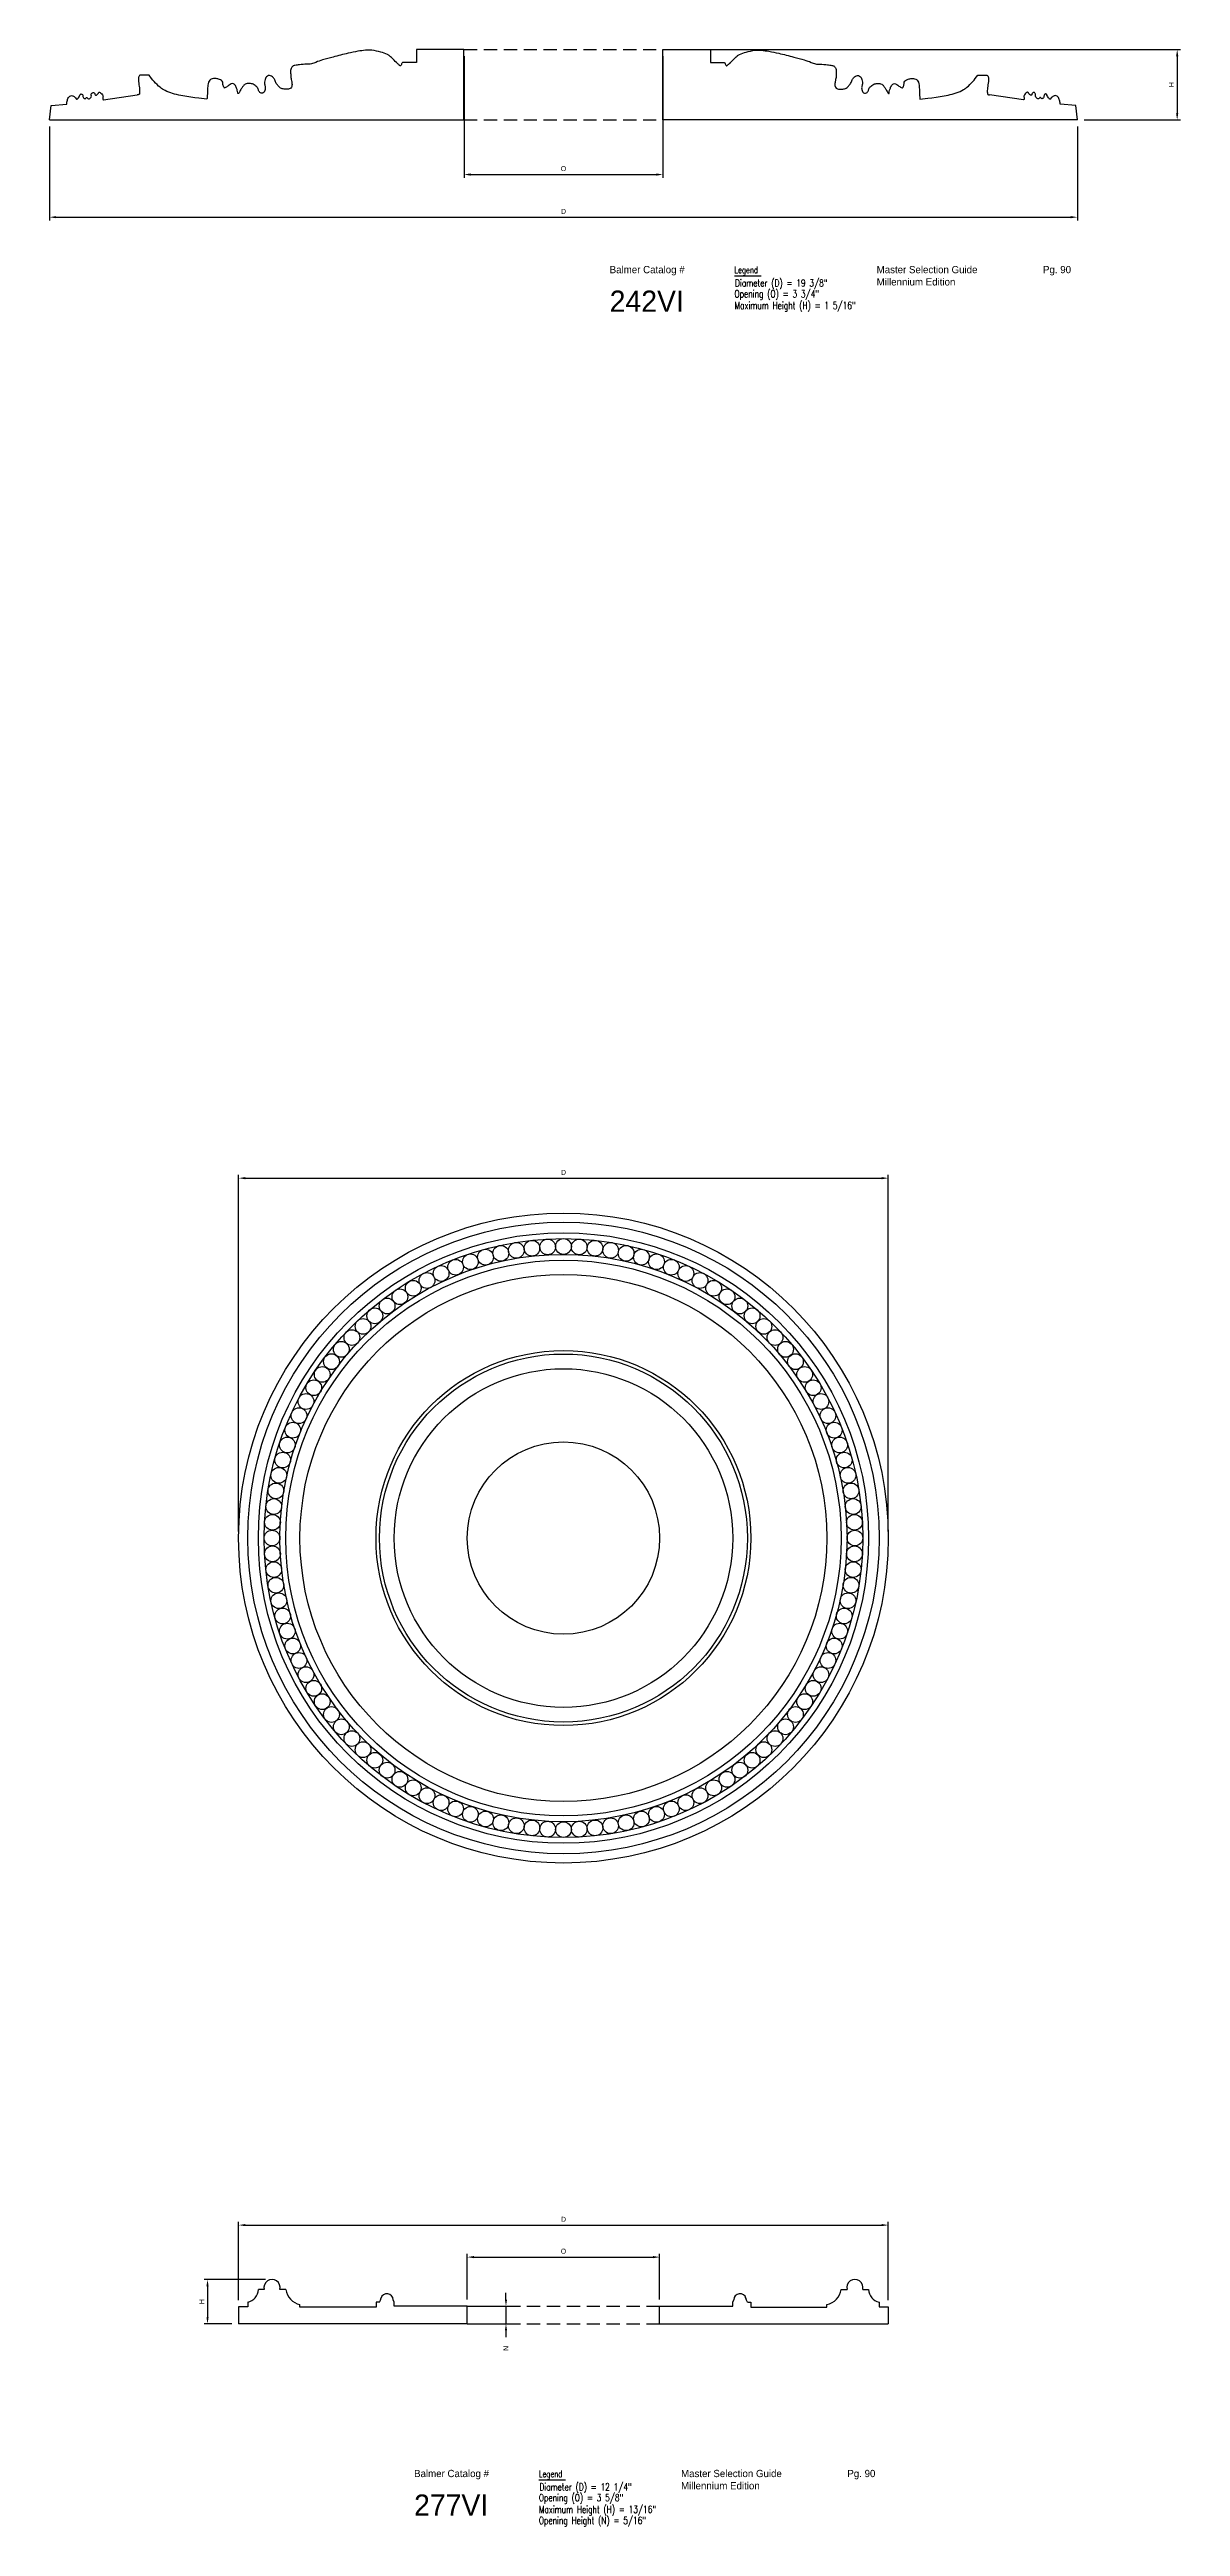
# Model space of a CAD drawing. Header units: millimetres. Extents: x 96 to 279, y 61 to 183.
# Drawn here: x 161.63 to 182.95, y 60.9 to 107.57 of the extents above; entities that cross this region are included whole.
import ezdxf

# ---------------------------------------------------------------- set-up
doc = ezdxf.new("R2010")
doc.units = ezdxf.units.MM
doc.linetypes.add('HIDDEN', pattern=[0.375, 0.25, -0.125])
doc.layers.add('DIMENSIONS', color=4, linetype='Continuous')
doc.styles.add('GENERLNARROW', font='ROMANS.shx', dxfattribs={"width": 0.75, "height": 0.068359})
doc.styles.add('ROMANS', font='TXT')
doc.styles.get("Standard").update_dxf_attribs({"font": 'arial.ttf'})
doc.dimstyles.new('BALMER1', dxfattribs={"dimscale": 0, "dimtxt": 0.09375, "dimasz": 0.125, "dimexe": 0.0625, "dimexo": 0.125, "dimgap": 0.0625, "dimtad": 1, "dimdec": 4, "dimlfac": -1, "dimzin": 3, "dimdsep": 46, "dimlunit": 4, "dimtxsty": 'Standard', "dimcen": 0.0625, "dimdle": 0.0625, "dimclrd": 256, "dimclre": 256, "dimclrt": 256, "dimadec": 0, "dimazin": 0, "dimtfac": 0.75, "dimtdec": 4, "dimtix": 1, "dimtmove": 2, "dimatfit": 3, "dimfxl": 1, "dimtolj": 1, "dimtzin": 3, "dimarcsym": 0})

# ---------------------------------------------------------------- blocks, each defined once
blk = doc.blocks.new('BALMERLEGEND')
at = {"layer": 'DIMENSIONS', "color": 7}
blk.add_line((2.375, 1.034), (2.876, 1.034), dxfattribs=at)
at = {"layer": 'DIMENSIONS', "color": 7, "style": 'ROMANS'}
for s, p in [('Balmer Catalog #', (0.023, 1.086)), ('Master Selection Guide', (5.055, 1.086)), ('Millennium Edition', (5.055, 0.855))]:
    blk.add_text(s, height=0.1367, dxfattribs=at).set_placement(p)
at = {"layer": 'DIMENSIONS', "color": 7, "style": 'GENERLNARROW', "width": 0.75}
blk.add_text('Legend', height=0.125, dxfattribs=at).set_placement((2.375, 1.085))
for tag, p in [('DIMENSION1', (2.386, 0.833)), ('DIMENSION2', (2.375, 0.63)), ('DIMENSION3', (2.375, 0.41)), ('EXTRA', (2.375, 0.202)), ('EXTRA', (2.375, -0.006))]:
    blk.add_attdef(tag, p, '', height=0.137, dxfattribs=at)
at = {"layer": 'DIMENSIONS', "color": 7, "style": 'ROMANS'}
for tag, p, height in [('PAGE#', (8.19, 1.086), 0.137), ('CATALOG#', (0.023, 0.359), 0.4)]:
    blk.add_attdef(tag, p, '', height=height, dxfattribs=at)
blk = doc.blocks.new('*D146')
at = {"layer": 'Defpoints', "color": 0, "transparency": 16777216}
for p in [(169.445, 107.569), (173.195, 107.569), (173.195, 105.214)]:
    blk.add_point(p, dxfattribs=at)
at = {"layer": 'DIMENSIONS', "lineweight": -2, "transparency": 16777216}
for p, q in [((169.445, 107.444), (169.445, 105.151)), ((173.195, 107.444), (173.195, 105.151)), ((169.57, 105.214), (173.07, 105.214))]:
    blk.add_line(p, q, dxfattribs=at)
at = {"layer": 'DIMENSIONS', "transparency": 16777216}
for points in [[(169.57, 105.235), (169.57, 105.193), (169.445, 105.214)], [(173.07, 105.235), (173.07, 105.193), (173.195, 105.214)]]:
    blk.add_solid(points, dxfattribs=at)
at = {"layer": 'DIMENSIONS', "transparency": 16777216, "insert": (171.32, 105.325), "char_height": 0.0938, "attachment_point": 5}
blk.add_mtext('\\A1;O', dxfattribs=at)
blk = doc.blocks.new('*D147')
at = {"layer": 'Defpoints', "color": 0, "transparency": 16777216}
for p in [(161.632, 106.243), (181.007, 106.243), (181.007, 104.41)]:
    blk.add_point(p, dxfattribs=at)
at = {"layer": 'DIMENSIONS', "lineweight": -2, "transparency": 16777216}
for p, q in [((161.632, 106.118), (161.632, 104.348)), ((181.007, 106.118), (181.007, 104.348)), ((161.757, 104.41), (180.882, 104.41))]:
    blk.add_line(p, q, dxfattribs=at)
at = {"layer": 'DIMENSIONS', "transparency": 16777216}
for points in [[(161.757, 104.431), (161.757, 104.39), (161.632, 104.41)], [(180.882, 104.431), (180.882, 104.39), (181.007, 104.41)]]:
    blk.add_solid(points, dxfattribs=at)
at = {"layer": 'DIMENSIONS', "transparency": 16777216, "insert": (171.32, 104.52), "char_height": 0.0938, "attachment_point": 5}
blk.add_mtext('\\A1;D', dxfattribs=at)
blk = doc.blocks.new('*D148')
at = {"layer": 'Defpoints', "color": 0, "transparency": 16777216}
for p in [(173.195, 107.569), (181.007, 106.243), (182.888, 106.243)]:
    blk.add_point(p, dxfattribs=at)
at = {"layer": 'DIMENSIONS', "lineweight": -2, "transparency": 16777216}
for p, q in [((173.32, 107.569), (182.95, 107.569)), ((182.888, 107.444), (182.888, 106.368)), ((181.132, 106.243), (182.95, 106.243))]:
    blk.add_line(p, q, dxfattribs=at)
at = {"layer": 'DIMENSIONS', "transparency": 16777216}
for points in [[(182.867, 107.444), (182.909, 107.444), (182.888, 107.569)], [(182.867, 106.368), (182.909, 106.368), (182.888, 106.243)]]:
    blk.add_solid(points, dxfattribs=at)
at = {"layer": 'DIMENSIONS', "transparency": 16777216, "insert": (182.778, 106.906), "char_height": 0.0938, "attachment_point": 5, "rotation": 90}
blk.add_mtext('\\A1;H', dxfattribs=at)
blk = doc.blocks.new('*D165')
at = {"layer": 'Defpoints', "color": 0, "transparency": 16777216}
for p in [(177.443, 86.304), (165.196, 79.523), (177.443, 79.523)]:
    blk.add_point(p, dxfattribs=at)
at = {"layer": 'DIMENSIONS', "lineweight": -2, "transparency": 16777216}
for p, q in [((165.196, 79.648), (165.196, 86.366)), ((177.443, 79.648), (177.443, 86.366)), ((165.321, 86.304), (177.318, 86.304))]:
    blk.add_line(p, q, dxfattribs=at)
at = {"layer": 'DIMENSIONS', "transparency": 16777216}
for points in [[(165.321, 86.325), (165.321, 86.283), (165.196, 86.304)], [(177.318, 86.325), (177.318, 86.283), (177.443, 86.304)]]:
    blk.add_solid(points, dxfattribs=at)
at = {"layer": 'DIMENSIONS', "transparency": 16777216, "insert": (171.32, 86.413), "char_height": 0.0938, "attachment_point": 5}
blk.add_mtext('\\A1;D', dxfattribs=at)
blk = doc.blocks.new('*D166')
at = {"layer": 'Defpoints', "color": 0, "transparency": 16777216}
for p in [(177.443, 66.578), (165.196, 65.039), (177.443, 65.039)]:
    blk.add_point(p, dxfattribs=at)
at = {"layer": 'DIMENSIONS', "lineweight": -2, "transparency": 16777216}
for p, q in [((165.196, 65.164), (165.196, 66.641)), ((165.321, 66.578), (177.318, 66.578)), ((177.443, 65.164), (177.443, 66.641))]:
    blk.add_line(p, q, dxfattribs=at)
at = {"layer": 'DIMENSIONS', "transparency": 16777216}
for points in [[(165.321, 66.599), (165.321, 66.558), (165.196, 66.578)], [(177.318, 66.599), (177.318, 66.558), (177.443, 66.578)]]:
    blk.add_solid(points, dxfattribs=at)
at = {"layer": 'DIMENSIONS', "transparency": 16777216, "insert": (171.32, 66.688), "char_height": 0.0938, "attachment_point": 5}
blk.add_mtext('\\A1;D', dxfattribs=at)
blk = doc.blocks.new('*D167')
at = {"layer": 'Defpoints', "color": 0, "transparency": 16777216}
for p in [(173.132, 65.975), (169.507, 65.05), (173.132, 65.05)]:
    blk.add_point(p, dxfattribs=at)
at = {"layer": 'DIMENSIONS', "lineweight": -2, "transparency": 16777216}
for p, q in [((169.507, 65.175), (169.507, 66.038)), ((169.632, 65.975), (173.007, 65.975)), ((173.132, 65.175), (173.132, 66.038))]:
    blk.add_line(p, q, dxfattribs=at)
at = {"layer": 'DIMENSIONS', "transparency": 16777216}
for points in [[(169.632, 65.996), (169.632, 65.954), (169.507, 65.975)], [(173.007, 65.996), (173.007, 65.954), (173.132, 65.975)]]:
    blk.add_solid(points, dxfattribs=at)
at = {"layer": 'DIMENSIONS', "transparency": 16777216, "insert": (171.32, 66.086), "char_height": 0.0938, "attachment_point": 5}
blk.add_mtext('\\A1;O', dxfattribs=at)
blk = doc.blocks.new('*D168')
at = {"layer": 'Defpoints', "color": 0, "transparency": 16777216}
for p in [(165.827, 65.552), (164.611, 64.718), (165.196, 64.718)]:
    blk.add_point(p, dxfattribs=at)
at = {"layer": 'DIMENSIONS', "lineweight": -2, "transparency": 16777216}
for p, q in [((165.702, 65.552), (164.548, 65.552)), ((164.611, 65.427), (164.611, 64.843)), ((165.071, 64.718), (164.548, 64.718))]:
    blk.add_line(p, q, dxfattribs=at)
at = {"layer": 'DIMENSIONS', "transparency": 16777216}
for points in [[(164.59, 65.427), (164.631, 65.427), (164.611, 65.552)], [(164.59, 64.843), (164.631, 64.843), (164.611, 64.718)]]:
    blk.add_solid(points, dxfattribs=at)
at = {"layer": 'DIMENSIONS', "transparency": 16777216, "insert": (164.501, 65.135), "char_height": 0.0938, "attachment_point": 5, "rotation": 90}
blk.add_mtext('\\A1;H', dxfattribs=at)
blk = doc.blocks.new('*D169')
at = {"layer": 'Defpoints', "color": 0, "transparency": 16777216}
for p in [(169.507, 65.05), (169.507, 64.718), (170.236, 64.718)]:
    blk.add_point(p, dxfattribs=at)
at = {"layer": 'DIMENSIONS', "lineweight": -2, "transparency": 16777216}
for p, q in [((169.632, 65.05), (170.298, 65.05)), ((170.236, 65.175), (170.236, 65.3)), ((170.236, 65.05), (170.236, 64.718)), ((169.632, 64.718), (170.298, 64.718)), ((170.236, 64.593), (170.236, 64.468))]:
    blk.add_line(p, q, dxfattribs=at)
at = {"layer": 'DIMENSIONS', "transparency": 16777216}
for points in [[(170.215, 65.175), (170.257, 65.175), (170.236, 65.05)], [(170.215, 64.593), (170.257, 64.593), (170.236, 64.718)]]:
    blk.add_solid(points, dxfattribs=at)
at = {"layer": 'DIMENSIONS', "transparency": 16777216, "insert": (170.236, 64.257), "char_height": 0.0938, "attachment_point": 5, "rotation": 90}
blk.add_mtext('\\A1;N', dxfattribs=at)

msp = doc.modelspace()

# ---------------------------------------------------------------- linework, layer by layer
for p, q in [((169.44471, 107.56907), (168.54887, 107.56907)), ((168.54887, 107.56907), (168.54887, 107.32607)), ((169.44471, 106.24274), (169.44471, 107.56907)), ((173.19471, 107.56907), (174.09055, 107.56907)), ((173.19471, 106.24274), (173.19471, 107.56907)), ((174.09055, 107.56907), (174.09055, 107.32607)), ((163.50784, 107.08605), (163.34169, 107.08605)), ((168.54887, 107.32607), (168.28623, 107.32607)), ((174.09055, 107.32607), (174.3532, 107.32607)), ((179.13159, 107.08605), (179.29774, 107.08605)), ((161.63221, 106.24274), (161.66167, 106.51523)), ((161.66167, 106.51523), (161.9574, 106.54214)), ((162.64798, 106.6209), (163.28733, 106.7136)), ((179.99145, 106.6209), (179.35209, 106.7136)), ((180.97776, 106.51523), (180.68203, 106.54214)), ((181.00721, 106.24274), (180.97776, 106.51523)), ((161.63221, 106.24274), (169.44471, 106.24274)), ((181.00721, 106.24274), (173.19471, 106.24274)), ((165.67821, 65.36413), (165.56853, 65.36413)), ((166.08475, 65.36413), (165.97508, 65.36413)), ((176.55467, 65.36413), (176.66434, 65.36413)), ((176.96122, 65.36413), (177.07089, 65.36413)), ((165.36942, 65.03931), (165.19612, 65.03931)), ((165.19612, 65.03931), (165.19612, 64.71802)), ((165.36942, 65.1242), (165.36942, 65.03931)), ((166.35318, 65.03193), (166.35318, 65.08176)), ((167.78661, 65.03193), (166.35318, 65.03193)), ((167.85272, 65.1279), (167.78661, 65.1279)), ((167.78661, 65.1279), (167.78661, 65.03193)), ((168.12953, 65.1279), (168.11077, 65.16984)), ((168.12953, 65.05038), (168.12953, 65.1279)), ((169.50721, 65.05038), (168.12953, 65.05038)), ((169.50721, 64.71802), (169.50721, 65.05038)), ((173.13221, 65.05038), (174.5099, 65.05038)), ((173.13221, 64.71802), (173.13221, 65.05038)), ((174.5099, 65.1279), (174.52866, 65.16984)), ((174.5099, 65.05038), (174.5099, 65.1279)), ((174.78671, 65.1279), (174.85281, 65.1279)), ((174.85281, 65.1279), (174.85281, 65.03193)), ((174.85281, 65.03193), (176.28624, 65.03193)), ((176.28624, 65.03193), (176.28624, 65.08176)), ((177.27001, 65.1242), (177.27001, 65.03931)), ((177.27001, 65.03931), (177.44331, 65.03931)), ((177.44331, 65.03931), (177.44331, 64.71802)), ((169.50721, 64.71802), (165.19612, 64.71802)), ((173.13221, 64.71802), (177.44331, 64.71802))]:
    msp.add_line(p, q)
at = {"linetype": 'HIDDEN'}
for p, q in [((169.44471, 107.56907), (173.19471, 107.56907)), ((169.44471, 106.24274), (173.19471, 106.24274)), ((169.50721, 65.05038), (173.13221, 65.05038)), ((169.50721, 64.71802), (173.13221, 64.71802))]:
    msp.add_line(p, q, dxfattribs=at)
at = {"flags": 128}
for points in [[(168.28623, 107.32607, 0.01491947), (168.28168, 107.32139, 0.02398149), (168.27908, 107.31827, 0.11369231), (168.26971, 107.29726, -0.11101882), (168.26024, 107.27571, -0.08801019), (168.24629, 107.26246, -0.28340301), (168.23989, 107.26225, -0.05146404), (168.23507, 107.26572, -0.00545581), (168.19369, 107.30325, -0.01656592), (168.10695, 107.38921, 0.02423012), (168.04673, 107.44709, 0.0772523), (168.00052, 107.47624, 0.03175004), (167.87606, 107.521, 0.04032889), (167.70966, 107.55492, 0.0567023), (167.58869, 107.55579, 0.01730763), (167.44582, 107.53555, 0.01334992), (167.26256, 107.49802, 0.00579028), (166.97623, 107.42787, 0.00842251), (166.78083, 107.37406, 0.03222508), (166.65301, 107.32741, -0.04979629), (166.56917, 107.3001, -0.05520245), (166.48315, 107.29102, 0.03365182), (166.34181, 107.28224, 0.01075378), (166.25792, 107.26949, 0.03704479), (166.234, 107.26347, 0.07939008), (166.21878, 107.25557, 0.05784213), (166.20166, 107.23953, 0.08473288), (166.18547, 107.2121, 0.07148763), (166.1772, 107.17536, 0.0262171), (166.17632, 107.14188, 0.01146324), (166.18007, 107.06543, 0.04396917), (166.19364, 106.98128, -0.05316534), (166.20359, 106.91142, -0.09230949), (166.19778, 106.87264, -0.10669407), (166.18012, 106.84354, -0.14489135), (166.15133, 106.82687, -0.07116693), (166.08497, 106.82055, -0.04593912), (166.01972, 106.82967, -0.09013071), (165.98874, 106.84315, -0.05364825), (165.96094, 106.86644, -0.02898089), (165.91736, 106.91732, -0.07798119), (165.88355, 106.98001, 0.08494633), (165.85168, 107.03718, 0.09429448), (165.81422, 107.06904, 0.1201432), (165.7769, 107.07968, 0.1448913), (165.74001, 107.07029, 0.12912846), (165.71019, 107.03996, 0.06130007), (165.69589, 107.00588, 0.04220471), (165.68573, 106.95329, 0.10560207), (165.69214, 106.89187, -0.10597697), (165.69848, 106.83067, -0.11608468), (165.67553, 106.76558, -0.22804487), (165.64448, 106.74646, -0.10546006), (165.62415, 106.74863, -0.07366721), (165.59812, 106.76164, -0.19944408), (165.56873, 106.80786, 0.15869743), (165.53694, 106.86782, 0.07983992), (165.47076, 106.91399, 0.09825124), (165.40709, 106.93052, 0.07737783), (165.34058, 106.9241, 0.1288659), (165.30515, 106.90441, 0.03728059), (165.27203, 106.86762, 0.03149677), (165.23919, 106.81913, 0.04526765), (165.21855, 106.77552, -0.07932522), (165.20506, 106.75138, -0.06833938), (165.19302, 106.73979, -0.23897949), (165.18806, 106.73899, -0.33889101), (165.17917, 106.75173, 0.0902838), (165.17206, 106.80398, 0.01957975), (165.15234, 106.85724, 0.03040323), (165.13627, 106.89012, 0.16568522), (165.09827, 106.92392, 0.21191806), (165.05784, 106.92316, 0.06769742), (165.02, 106.89881, -0.04857143), (164.96871, 106.86296, -0.00914403), (164.93614, 106.8454, -0.08950111), (164.9325, 106.84428, -0.29396115), (164.92883, 106.84606, -0.02851405), (164.91064, 106.88022, -0.11984198), (164.89942, 106.93738, 0.18704912), (164.88726, 106.97346, 0.08600616), (164.87294, 106.98563, 0.03762717), (164.83463, 107.00449, 0.05481433), (164.77474, 107.02124, 0.0642827), (164.72167, 107.02309, 0.08184578), (164.67955, 107.01202, 0.10917391), (164.65318, 106.99248, 0.08400765), (164.6282, 106.95155, 0.0744634), (164.61579, 106.89897, 0.01311289), (164.61002, 106.79749, -0.01076391), (164.60357, 106.67384, -0.00279386), (164.60259, 106.66145, -0.00119068), (164.60005, 106.6324)], [(174.3532, 107.32607, -0.01491947), (174.35775, 107.32139, -0.02398149), (174.36035, 107.31827, -0.11369231), (174.36971, 107.29726, 0.11101882), (174.37919, 107.27571, 0.08801019), (174.39313, 107.26246, 0.28340301), (174.39954, 107.26225, 0.05146404), (174.40436, 107.26572, 0.00545581), (174.44573, 107.30325, 0.01656592), (174.53248, 107.38921, -0.02423012), (174.5927, 107.44709, -0.0772523), (174.6389, 107.47624, -0.03175004), (174.76337, 107.521, -0.04032889), (174.92977, 107.55492, -0.0567023), (175.05073, 107.55579, -0.01730763), (175.19361, 107.53555, -0.01334992), (175.37687, 107.49802, -0.00579028), (175.6632, 107.42787, -0.00842251), (175.8586, 107.37406, -0.03222508), (175.98642, 107.32741, 0.04979629), (176.07026, 107.3001, 0.05520245), (176.15628, 107.29102, -0.03365182), (176.29762, 107.28224, -0.01075378), (176.38151, 107.26949, -0.03704479), (176.40543, 107.26347, -0.07939008), (176.42065, 107.25557, -0.05784213), (176.43777, 107.23953, -0.08473288), (176.45395, 107.2121, -0.07148763), (176.46223, 107.17536, -0.0262171), (176.46311, 107.14188, -0.01146324), (176.45936, 107.06543, -0.04396917), (176.44579, 106.98128, 0.05316534), (176.43584, 106.91142, 0.09230949), (176.44165, 106.87264, 0.10669407), (176.45931, 106.84354, 0.14489135), (176.48809, 106.82687, 0.07116693), (176.55446, 106.82055, 0.04593912), (176.61971, 106.82967, 0.09013071), (176.65069, 106.84315, 0.05364825), (176.67849, 106.86644, 0.02898089), (176.72207, 106.91732, 0.07798119), (176.75588, 106.98001, -0.08494633), (176.78775, 107.03718, -0.09429448), (176.82521, 107.06904, -0.1201432), (176.86253, 107.07968, -0.1448913), (176.89942, 107.07029, -0.12912846), (176.92923, 107.03996, -0.06130007), (176.94354, 107.00588, -0.04220471), (176.9537, 106.95329, -0.10560207), (176.94729, 106.89187, 0.10597697), (176.94095, 106.83067, 0.11608468), (176.9639, 106.76558, 0.22804487), (176.99494, 106.74646, 0.10546006), (177.01528, 106.74863, 0.07366721), (177.04131, 106.76164, 0.19944408), (177.0707, 106.80786, -0.15869743), (177.10249, 106.86782, -0.07983992), (177.16867, 106.91399, -0.09825124), (177.23234, 106.93052, -0.07737783), (177.29884, 106.9241, -0.1288659), (177.33428, 106.90441, -0.03728059), (177.36739, 106.86762, -0.03149677), (177.40024, 106.81913, -0.04526765), (177.42087, 106.77552, 0.07932522), (177.43437, 106.75138, 0.06833938), (177.44641, 106.73979, 0.23897949), (177.45137, 106.73899, 0.33889101), (177.46025, 106.75173, -0.0902838), (177.46737, 106.80398, -0.01957975), (177.48709, 106.85724, -0.03040323), (177.50316, 106.89012, -0.16568522), (177.54116, 106.92392, -0.21191806), (177.58159, 106.92316, -0.06769742), (177.61943, 106.89881, 0.04857143), (177.67072, 106.86296, 0.00914403), (177.70329, 106.8454, 0.08950111), (177.70693, 106.84428, 0.29396115), (177.7106, 106.84606, 0.02851405), (177.72879, 106.88022, 0.11984198), (177.74001, 106.93738, -0.18704912), (177.75217, 106.97346, -0.08600616), (177.76649, 106.98563, -0.03762717), (177.8048, 107.00449, -0.05481433), (177.86469, 107.02124, -0.0642827), (177.91775, 107.02309, -0.08184578), (177.95987, 107.01202, -0.10917391), (177.98624, 106.99248, -0.08400765), (178.01123, 106.95155, -0.0744634), (178.02363, 106.89897, -0.01311289), (178.02941, 106.79749, 0.01076391), (178.03586, 106.67384, 0.00279386), (178.03684, 106.66145, 0.00119068), (178.03938, 106.6324)], [(161.9574, 106.54214, -0.01810289), (161.95828, 106.56167, -0.02157312), (161.96031, 106.57796, -0.05227141), (161.97935, 106.64621, -0.09316972), (162.00067, 106.68004, -0.13478953), (162.03092, 106.69878, -0.15337263), (162.06235, 106.69823, -0.04108357), (162.08204, 106.68981, -0.02686855), (162.1101, 106.67299, -0.13603268), (162.13581, 106.64289, 0.31166675), (162.15186, 106.63348, 0.19422874), (162.16032, 106.63765, 0.03677255), (162.18963, 106.67573, 0.08416848), (162.20526, 106.71127, -0.16972039), (162.21608, 106.72769, -0.0956214), (162.22272, 106.73098, -0.08007159), (162.23149, 106.73196, -0.15328147), (162.24323, 106.72763, -0.08813743), (162.25763, 106.71178, -0.16579591), (162.262, 106.69338, 0.140176), (162.26604, 106.67156, 0.11354944), (162.28436, 106.64925, 0.16560292), (162.30336, 106.64276, 0.35246604), (162.31612, 106.65302, -0.31702259), (162.32926, 106.66504, -0.34205673), (162.34675, 106.65474, 0.29768357), (162.36535, 106.64166, 0.15264203), (162.3915, 106.64886, 0.11543393), (162.4162, 106.67438, 0.21487217), (162.42038, 106.71026, -0.24555655), (162.42593, 106.74181, -0.06692881), (162.44136, 106.75711, -0.13462104), (162.45153, 106.76118, -0.12721101), (162.46387, 106.75943, -0.08241469), (162.48004, 106.74933, -0.25435268), (162.48804, 106.7274, 0.32525342), (162.49682, 106.71058, 0.07004915), (162.5068, 106.70725, 0.1266676), (162.51268, 106.70767, 0.09768367), (162.52143, 106.71265, 0.03330411), (162.54229, 106.73323, 0.08494473), (162.55257, 106.74979, -0.12162244), (162.56064, 106.76088, -0.25796089), (162.57164, 106.76305, -0.08205973), (162.60125, 106.74789, -0.08939701), (162.63038, 106.71695, -0.12422556), (162.64036, 106.6878, -0.10063162), (162.63734, 106.66235, 0.12950463), (162.63612, 106.64235, 0.02115008), (162.63939, 106.62892, 0.1273822), (162.64058, 106.62691, 0.01057992), (162.64212, 106.62544, 0.00910165), (162.64398, 106.62381, 0.01874048), (162.64567, 106.62248, 0.01441677), (162.64798, 106.6209)], [(180.68203, 106.54214, 0.01810289), (180.68115, 106.56167, 0.02157312), (180.67911, 106.57796, 0.05227141), (180.66008, 106.64621, 0.09316972), (180.63876, 106.68004, 0.13478953), (180.60851, 106.69878, 0.15337263), (180.57708, 106.69823, 0.04108357), (180.55738, 106.68981, 0.02686855), (180.52932, 106.67299, 0.13603268), (180.50362, 106.64289, -0.31166675), (180.48757, 106.63348, -0.19422874), (180.47911, 106.63765, -0.03677255), (180.4498, 106.67573, -0.08416848), (180.43417, 106.71127, 0.16972039), (180.42334, 106.72769, 0.0956214), (180.41671, 106.73098, 0.08007159), (180.40793, 106.73196, 0.15328147), (180.3962, 106.72763, 0.08813743), (180.3818, 106.71178, 0.16579591), (180.37743, 106.69338, -0.140176), (180.37339, 106.67156, -0.11354944), (180.35507, 106.64925, -0.16560292), (180.33606, 106.64276, -0.35246604), (180.32331, 106.65302, 0.31702259), (180.31017, 106.66504, 0.34205673), (180.29268, 106.65474, -0.29768357), (180.27408, 106.64166, -0.15264203), (180.24793, 106.64886, -0.11543393), (180.22323, 106.67438, -0.21487217), (180.21905, 106.71026, 0.24555655), (180.2135, 106.74181, 0.06692881), (180.19807, 106.75711, 0.13462104), (180.1879, 106.76118, 0.12721101), (180.17556, 106.75943, 0.08241469), (180.15939, 106.74933, 0.25435268), (180.15138, 106.7274, -0.32525342), (180.14261, 106.71058, -0.07004915), (180.13262, 106.70725, -0.1266676), (180.12675, 106.70767, -0.09768367), (180.118, 106.71265, -0.03330411), (180.09714, 106.73323, -0.08494473), (180.08685, 106.74979, 0.12162244), (180.07879, 106.76088, 0.25796089), (180.06779, 106.76305, 0.08205973), (180.03818, 106.74789, 0.08939701), (180.00905, 106.71695, 0.12422556), (179.99907, 106.6878, 0.10063162), (180.00209, 106.66235, -0.12950463), (180.00331, 106.64235, -0.02115008), (180.00004, 106.62892, -0.1273822), (179.99885, 106.62691, -0.01057992), (179.99731, 106.62544, -0.00910165), (179.99545, 106.62381, -0.01874048), (179.99376, 106.62248, -0.01441677), (179.99145, 106.6209)]]:
    msp.add_lwpolyline(points, format="xyb", dxfattribs=at)
for points in [[(163.34169, 107.08605), (163.34133, 107.08584), (163.34033, 107.08526), (163.33702, 107.08319), (163.329, 107.07708), (163.32224, 107.06969), (163.31684, 107.0612), (163.31269, 107.05169), (163.30968, 107.04126), (163.30771, 107.02999), (163.30666, 107.01799), (163.30643, 107.00534), (163.30691, 106.99213), (163.30799, 106.97845), (163.30955, 106.96439), (163.31372, 106.93552), (163.31855, 106.90623), (163.32317, 106.87727), (163.32677, 106.8493), (163.32914, 106.82267), (163.33035, 106.7975), (163.33049, 106.77392), (163.32965, 106.75208), (163.32889, 106.74185), (163.32837, 106.73691), (163.32696, 106.73209), (163.32553, 106.72972), (163.32341, 106.72736), (163.32045, 106.72503), (163.31647, 106.72272), (163.31133, 106.72042), (163.30486, 106.71813), (163.29692, 106.71586), (163.28733, 106.7136)], [(164.60005, 106.6324), (164.44889, 106.65054), (164.37312, 106.66035), (164.29713, 106.67106), (164.22084, 106.68297), (164.14418, 106.69637), (164.06718, 106.71166), (164.02881, 106.72031), (163.99074, 106.72986), (163.95311, 106.74045), (163.91608, 106.75226), (163.87982, 106.76544), (163.84446, 106.78016), (163.81017, 106.79659), (163.7771, 106.81487), (163.76108, 106.82476), (163.74541, 106.83517), (163.73012, 106.84613), (163.71519, 106.85759), (163.68632, 106.88193), (163.65863, 106.90796), (163.63196, 106.93543), (163.60612, 106.96411), (163.58096, 106.99375), (163.5563, 107.02412), (163.50784, 107.08605)], [(178.03938, 106.6324), (178.19054, 106.65054), (178.26631, 106.66035), (178.3423, 106.67106), (178.41859, 106.68297), (178.49525, 106.69637), (178.57225, 106.71166), (178.61061, 106.72031), (178.64869, 106.72986), (178.68632, 106.74045), (178.72334, 106.75226), (178.75961, 106.76544), (178.79497, 106.78016), (178.82926, 106.79659), (178.86232, 106.81487), (178.87835, 106.82476), (178.89401, 106.83517), (178.9093, 106.84613), (178.92423, 106.85759), (178.9531, 106.88193), (178.98079, 106.90796), (179.00747, 106.93543), (179.03331, 106.96411), (179.05847, 106.99375), (179.08312, 107.02412), (179.13159, 107.08605)], [(179.29774, 107.08605), (179.2981, 107.08584), (179.2991, 107.08526), (179.30241, 107.08319), (179.31043, 107.07708), (179.31719, 107.06969), (179.32259, 107.0612), (179.32674, 107.05169), (179.32975, 107.04126), (179.33172, 107.02999), (179.33277, 107.01799), (179.333, 107.00534), (179.33252, 106.99213), (179.33144, 106.97845), (179.32987, 106.96439), (179.3257, 106.93552), (179.32087, 106.90623), (179.31626, 106.87727), (179.31266, 106.8493), (179.31029, 106.82267), (179.30908, 106.7975), (179.30893, 106.77392), (179.30978, 106.75208), (179.31054, 106.74185), (179.31106, 106.73691), (179.31247, 106.73209), (179.31389, 106.72972), (179.31601, 106.72736), (179.31898, 106.72503), (179.32296, 106.72272), (179.3281, 106.72042), (179.33456, 106.71813), (179.34251, 106.71586), (179.35209, 106.7136)], [(167.85272, 65.1279), (167.86999, 65.166), (167.88234, 65.20606)], [(174.78671, 65.1279), (174.76944, 65.166), (174.75709, 65.20606)]]:
    msp.add_lwpolyline(points, dxfattribs=at)
for centre, radius in [((171.31971, 79.52314), 6.1236), ((171.31971, 79.52314), 5.95029), ((171.31971, 79.52314), 5.75118), ((171.31971, 79.52314), 5.64151), ((169.85016, 84.81599), 0.14844), ((170.13887, 84.88779), 0.14844), ((170.43103, 84.94385), 0.14844), ((170.72581, 84.98401), 0.14844), ((171.02232, 85.00816), 0.14844), ((171.31971, 85.01621), 0.14844), ((171.6171, 85.00816), 0.14844), ((171.91362, 84.98401), 0.14844), ((172.20839, 84.94385), 0.14844), ((172.50056, 84.88779), 0.14844), ((172.78927, 84.81599), 0.14844), ((171.31971, 79.52314), 5.34463), ((171.31971, 79.52314), 5.23496), ((171.31971, 79.52314), 4.96653), ((168.74671, 84.37634), 0.14844), ((169.01323, 84.50852), 0.14844), ((169.28652, 84.62608), 0.14844), ((169.56577, 84.72867), 0.14844), ((173.07366, 84.72867), 0.14844), ((173.35291, 84.62608), 0.14844), ((173.62619, 84.50852), 0.14844), ((173.89271, 84.37634), 0.14844), ((167.99545, 83.89614), 0.14844), ((168.23707, 84.0697), 0.14844), ((168.48774, 84.22992), 0.14844), ((174.15169, 84.22992), 0.14844), ((174.40235, 84.0697), 0.14844), ((174.64398, 83.89614), 0.14844), ((167.54213, 83.51109), 0.14844), ((167.76358, 83.70975), 0.14844), ((174.87585, 83.70975), 0.14844), ((175.09729, 83.51109), 0.14844), ((167.1331, 83.07928), 0.14844), ((167.33177, 83.30072), 0.14844), ((175.30766, 83.30072), 0.14844), ((175.50632, 83.07928), 0.14844), ((166.77316, 82.60578), 0.14844), ((166.94672, 82.84741), 0.14844), ((171.31971, 79.52314), 3.5331), ((171.31971, 79.52314), 3.46699), ((171.31971, 79.52314), 3.19018), ((175.69271, 82.84741), 0.14844), ((175.86627, 82.60578), 0.14844), ((166.46652, 82.09614), 0.14844), ((166.61294, 82.35512), 0.14844), ((176.02649, 82.35512), 0.14844), ((176.17291, 82.09614), 0.14844), ((166.21678, 81.55634), 0.14844), ((166.33434, 81.82962), 0.14844), ((176.30509, 81.82962), 0.14844), ((176.42265, 81.55634), 0.14844), ((166.11419, 81.27709), 0.14844), ((171.31971, 79.52314), 1.8125), ((176.52524, 81.27709), 0.14844), ((165.95507, 80.70399), 0.14844), ((166.02687, 80.99269), 0.14844), ((176.61256, 80.99269), 0.14844), ((176.68436, 80.70399), 0.14844), ((165.89901, 80.41182), 0.14844), ((176.74042, 80.41182), 0.14844), ((165.8347, 79.82053), 0.14844), ((165.85885, 80.11705), 0.14844), ((176.78058, 80.11705), 0.14844), ((176.80473, 79.82053), 0.14844), ((165.82664, 79.52314), 0.14844), ((165.8347, 79.22575), 0.14844), ((176.80473, 79.22575), 0.14844), ((176.81278, 79.52314), 0.14844), ((165.85885, 78.92924), 0.14844), ((176.78058, 78.92924), 0.14844), ((165.89901, 78.63446), 0.14844), ((165.95507, 78.34229), 0.14844), ((176.68436, 78.34229), 0.14844), ((176.74042, 78.63446), 0.14844), ((166.02687, 78.05359), 0.14844), ((176.61256, 78.05359), 0.14844), ((166.11419, 77.7692), 0.14844), ((166.21678, 77.48995), 0.14844), ((176.42265, 77.48995), 0.14844), ((176.52524, 77.7692), 0.14844), ((166.33434, 77.21666), 0.14844), ((166.46652, 76.95014), 0.14844), ((176.17291, 76.95014), 0.14844), ((176.30509, 77.21666), 0.14844), ((166.61294, 76.69117), 0.14844), ((166.77316, 76.4405), 0.14844), ((175.86627, 76.4405), 0.14844), ((176.02649, 76.69117), 0.14844), ((166.94672, 76.19888), 0.14844), ((167.1331, 75.967), 0.14844), ((175.50632, 75.967), 0.14844), ((175.69271, 76.19888), 0.14844), ((167.33177, 75.74556), 0.14844), ((167.54213, 75.5352), 0.14844), ((175.09729, 75.5352), 0.14844), ((175.30766, 75.74556), 0.14844), ((167.76358, 75.33653), 0.14844), ((167.99545, 75.15015), 0.14844), ((174.64398, 75.15015), 0.14844), ((174.87585, 75.33653), 0.14844), ((168.23707, 74.97659), 0.14844), ((168.48774, 74.81637), 0.14844), ((168.74671, 74.66995), 0.14844), ((169.01323, 74.53777), 0.14844), ((173.62619, 74.53777), 0.14844), ((173.89271, 74.66995), 0.14844), ((174.15169, 74.81637), 0.14844), ((174.40235, 74.97659), 0.14844), ((169.28652, 74.42021), 0.14844), ((169.56577, 74.31762), 0.14844), ((169.85016, 74.2303), 0.14844), ((170.13887, 74.1585), 0.14844), ((170.43103, 74.10244), 0.14844), ((170.72581, 74.06227), 0.14844), ((171.91362, 74.06227), 0.14844), ((172.20839, 74.10244), 0.14844), ((172.50056, 74.1585), 0.14844), ((172.78927, 74.2303), 0.14844), ((173.07366, 74.31762), 0.14844), ((173.35291, 74.42021), 0.14844), ((171.02232, 74.03813), 0.14844), ((171.31971, 74.03007), 0.14844), ((171.6171, 74.03813), 0.14844)]:
    msp.add_circle(centre, radius)
for centre, radius, start, end in [((165.31333, 65.37334), 0.25537, 282.688178, 357.932763), ((165.82664, 65.39953), 0.1526, 346.583985, 193.416015), ((166.41694, 65.41114), 0.3355, 188.055647, 259.044854), ((176.22248, 65.41114), 0.3355, 280.955146, 351.944353), ((176.81278, 65.39953), 0.1526, 346.583985, 193.416015), ((177.3261, 65.37334), 0.25537, 182.067237, 257.311822), ((167.99368, 65.16984), 0.11709, 0, 166.571103), ((174.64575, 65.16984), 0.11709, 13.428897, 180)]:
    msp.add_arc(centre, radius, start, end)

# ---------------------------------------------------------------- block references
at = {"layer": 'DIMENSIONS'}
msp.add_blockref('BALMERLEGEND', (172.16824, 102.26851), dxfattribs=at).add_auto_attribs({'DIMENSION1': 'Diameter (D) = 19 3/8"', 'DIMENSION2': 'Opening (O) = 3 3/4"', 'DIMENSION3': 'Maximum Height (H) = 1 5/16"', 'CATALOG#': '242VI', 'PAGE#': 'Pg. 90'})
ref = msp.add_blockref('BALMERLEGEND', (168.48101, 60.74379), dxfattribs=at)
ref.add_attrib('DIMENSION1', 'Diameter (D) = 12 1/4"', (170.8666, 61.57654), dxfattribs={"color": 7, "height": 0.1367188, "style": 'GENERLNARROW', "width": 0.75})
ref.add_attrib('DIMENSION2', 'Opening (O) = 3 5/8"', (170.85639, 61.37413), dxfattribs={"color": 7, "height": 0.1367188, "style": 'GENERLNARROW', "width": 0.75})
ref.add_attrib('DIMENSION3', 'Maximum Height (H) = 13/16"', (170.85639, 61.15359), dxfattribs={"color": 7, "height": 0.1367188, "style": 'GENERLNARROW', "width": 0.75})
ref.add_attrib('EXTRA', 'Opening Height (N) = 5/16"', (170.85639, 60.94563), dxfattribs={"color": 7, "height": 0.1367188, "style": 'GENERLNARROW', "width": 0.75})
ref.add_attrib('CATALOG#', '277VI', (168.50416, 61.10252), dxfattribs={"color": 7, "height": 0.4, "style": 'ROMANS'})
ref.add_attrib('PAGE#', 'Pg. 90', (176.67076, 61.82973), dxfattribs={"color": 7, "height": 0.1367, "style": 'ROMANS'})

# ---------------------------------------------------------------- dimensions: what is measured, and where the dimension line sits
for base, p1, p2, text, picture, middle in [((173.19471, 105.2137), (169.44471, 107.56907), (173.19471, 107.56907), 'O', '*D146', (171.31971, 105.32471)), ((181.00721, 104.41038), (161.63221, 106.24274), (181.00721, 106.24274), 'D', '*D147', (171.31971, 104.51976)), ((177.44331, 86.30377), (165.19612, 79.52314), (177.44331, 79.52314), 'D', '*D165', (171.31971, 86.41315)), ((177.44331, 66.57838), (165.19612, 65.03931), (177.44331, 65.03931), 'D', '*D166', (171.31971, 66.68775)), ((173.13221, 65.97529), (169.50721, 65.05038), (173.13221, 65.05038), 'O', '*D167', (171.31971, 66.08629))]:
    dim = msp.add_linear_dim(base=base, p1=p1, p2=p2, text=text, dimstyle='BALMER1', override={"dimscale": 1}, dxfattribs=at)
    dim.commit()
    dim.dimension.update_dxf_attribs({"geometry": picture, "text_midpoint": middle})
for base, p1, p2, picture, middle in [((182.88775, 106.24274), (173.19471, 107.56907), (181.00721, 106.24274), '*D148', (182.77838, 106.9059)), ((164.61052, 64.71802), (165.82664, 65.55214), (165.19612, 64.71802), '*D168', (164.50114, 65.13508))]:
    dim = msp.add_linear_dim(base=base, p1=p1, p2=p2, angle=90, text='H', dimstyle='BALMER1', override={"dimscale": 1}, dxfattribs=at)
    dim.commit()
    dim.dimension.update_dxf_attribs({"geometry": picture, "text_midpoint": middle})
dim = msp.add_linear_dim(base=(170.23598, 64.71802), p1=(169.50721, 65.05038), p2=(169.50721, 64.71802), angle=90, text='N', dimstyle='BALMER1', override={"dimscale": 1}, dxfattribs=at)
dim.commit()
dim.dimension.update_dxf_attribs({"geometry": '*D169', "text_midpoint": (170.23598, 64.25703), "dimtype": 160})

doc.saveas('drawing.dxf')
